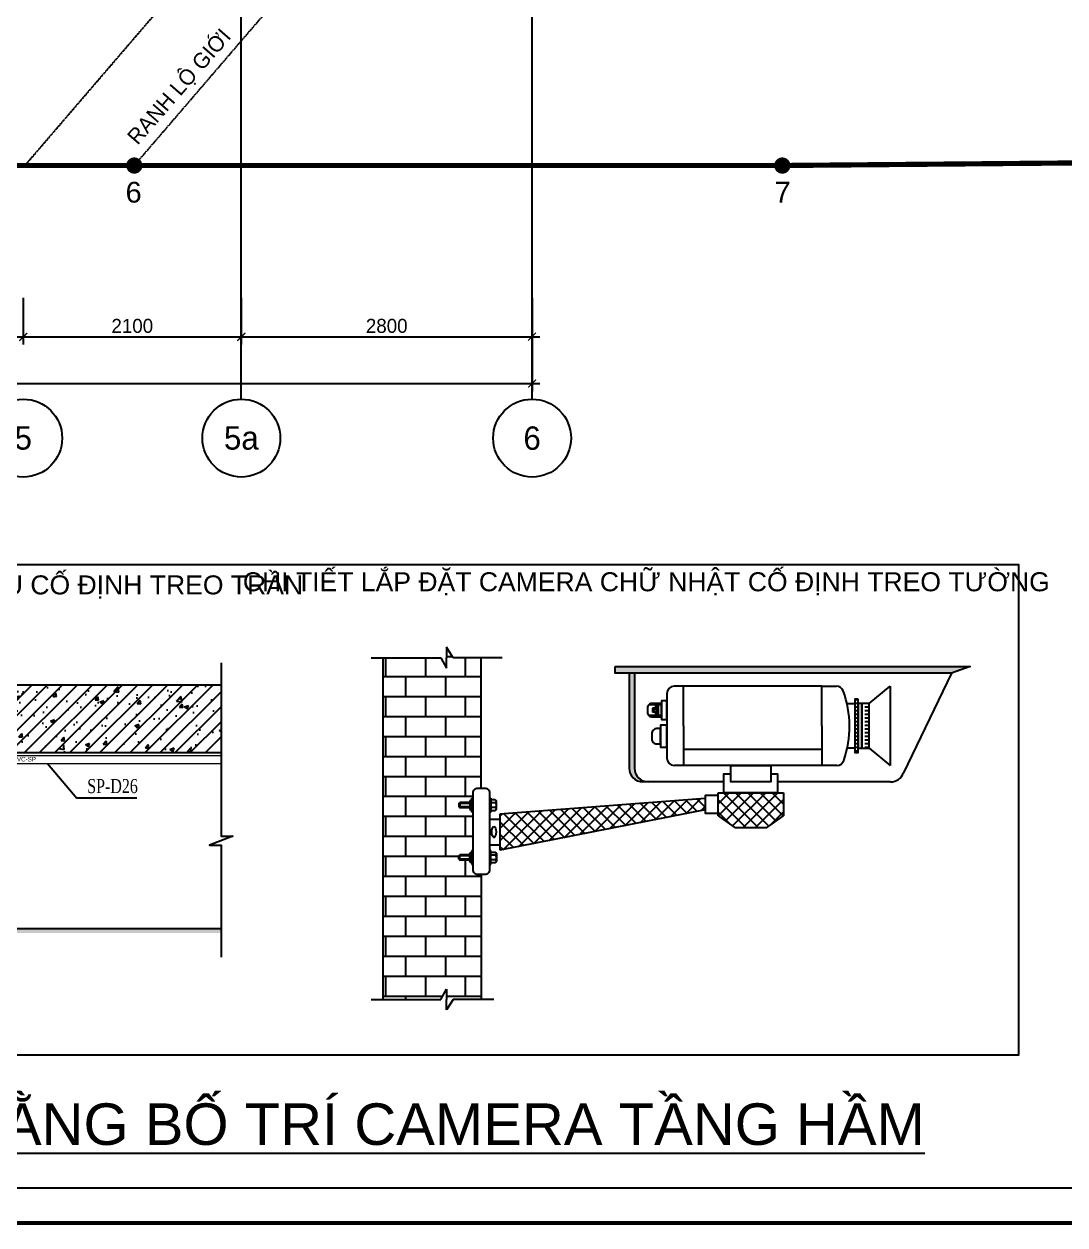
# Model space of a CAD drawing. Header units: inches. Extents: x 1721084 to 1854744, y 225101 to 488646.
# Drawn here: x 1791358 to 1801381, y 382807 to 394374 of the extents above; entities that cross this region are included whole.
import ezdxf
from ezdxf.enums import TextEntityAlignment as Align
from ezdxf.xclip import XClip

# ---------------------------------------------------------------- set-up
doc = ezdxf.new("R2010")
doc.units = ezdxf.units.IN
doc.header["$MEASUREMENT"] = 0
doc.header["$XCLIPFRAME"] = 0
for name, pattern in [('X-PL-BASE$0$X-GRID-BASE$0$CENTER2', [1.125, 0.75, -0.125, 0.125, -0.125]), ('X-PL-BASE$0$X-PL-BASE$0$DASHDOTX2', [2, 1, -0.5, 0, -0.5]), ('X-PL-BASE$0$X-PL-BASE$0$DASHED', [0.75, 0.5, -0.25]), ('X-PL-BASE$0$X-PL-BASE$0$DASHEDX2', [1.5, 1, -0.5])]:
    doc.linetypes.add(name, pattern=pattern)
for name, color, linetype in [('3', 50, 'Continuous'), ('A-ANNO-DIM 100', 252, 'Continuous'), ('CAMERA', 2, 'Continuous'), ('KT', 1, 'Continuous'), ('LINE', 1, 'Continuous'), ('PCCC', 11, 'Continuous'), ('TEXT', 9, 'Continuous'), ('VALVE', 1, 'Continuous'), ('X-PL-BASE$0$X-GRID-BASE$0$A-ANNO-DIM 75', 250, 'Continuous'), ('X-PL-BASE$0$X-GRID-BASE$0$A-GRID', 250, 'X-PL-BASE$0$X-GRID-BASE$0$CENTER2'), ('X-PL-BASE$0$X-GRID-BASE$0$A-GRID-SYMB', 250, 'Continuous'), ('X-PL-BASE$0$X-PL-BASE$0$A-ANNO-RNAM', 250, 'Continuous'), ('X-PL-BASE$0$X-PL-BASE$0$A-FLOR-VOID', 250, 'X-PL-BASE$0$X-PL-BASE$0$DASHEDX2'), ('X-PL-BASE$0$X-PL-BASE$0$A-XREF', 250, 'Continuous'), ('X-PL-BASE$0$X-PL-BASE$0$B-RanhHienTrang', 250, 'Continuous')]:
    doc.layers.add(name, color=color, linetype=linetype)
doc.layers.add('Dim', color=7, linetype='Continuous', lineweight=15)
doc.layers.add('X-PL-BASE$0$X-PL-BASE$0$B-SoHieuDiem', color=250, linetype='Continuous', plot=False)
doc.layers.add('X-PL-BASE$0$X-PL-BASE$0$B-SoHieuDiem1', color=250, linetype='Continuous', plot=False)
doc.styles.add('1', font='vhavan.ttf')
doc.styles.add('ARIAL', font='arial.ttf')
doc.styles.add('AVANH', font='vhavan.ttf')
doc.styles.add('CH', font='vntimeh.shx', dxfattribs={"width": 0.75})
doc.styles.add('X-PL-BASE$0$X-GRID-BASE$0$HDUNGARC', font='vn_vni.shx')
doc.styles.add('X-PL-BASE$0$X-GRID-BASE$0$SYMBTEXT', font='VAVON_.TTF')
doc.styles.add('X-PL-BASE$0$X-PL-BASE$0$SYMBTEXT', font='VAVON_.TTF')
doc.styles.add('X-PL-BASE$0$X-PL-BASE$0$VHELVEB', font='VHELVEB0.TTF')
doc.dimstyles.new('X-PL-BASE$0$X-GRID-BASE$0$DIM-75', dxfattribs={"dimscale": 75, "dimtxt": 1.8, "dimasz": 1, "dimexe": 1, "dimexo": 1, "dimgap": 0.5, "dimtad": 1, "dimdec": 0, "dimzin": 0, "dimdsep": 46, "dimtxsty": 'X-PL-BASE$0$X-GRID-BASE$0$HDUNGARC', "dimblk": 'X-PL-BASE$0$X-GRID-BASE$0$_ArchTick', "dimcen": 2, "dimdle": 1, "dimclrd": 256, "dimclre": 9, "dimclrt": 3, "dimadec": 0, "dimazin": 0, "dimtfac": 1, "dimtdec": 0, "dimtix": 1, "dimtmove": 2, "dimatfit": 2, "dimfxl": 1, "dimtolj": 1, "dimtzin": 0, "dimarcsym": 2})
pattern_1 = [(180, (-229870.806, 102884.97), (0, 35.370388), [169.77786, -21.222233, 3.53704, -21.222233, 3.53704, -21.222233])]

# ---------------------------------------------------------------- blocks, each defined once
blk = doc.blocks.new('X-PL-BASE$0$X-GRID-BASE$0$_ArchTick')
at = {"color": 0, "linetype": 'ByBlock', "const_width": 0.15}
blk.add_lwpolyline([(-0.5, -0.48), (0.5, 0.52)], dxfattribs=at)
blk = doc.blocks.new('*D173')
at = {"layer": 'Defpoints', "color": 0, "transparency": 16777216}
for p in [(20700, -4200), (22800, -4200), (22800, -4650)]:
    blk.add_point(p, dxfattribs=at)
at = {"layer": 'X-PL-BASE$0$X-GRID-BASE$0$A-ANNO-DIM 75', "color": 9, "lineweight": -2, "transparency": 16777216}
for p, q in [((20700, -4275), (20700, -4725)), ((22800, -4275), (22800, -4725))]:
    blk.add_line(p, q, dxfattribs=at)
at = {"layer": 'X-PL-BASE$0$X-GRID-BASE$0$A-ANNO-DIM 75', "lineweight": -2, "transparency": 16777216}
blk.add_line((20625, -4650), (22875, -4650), dxfattribs=at)
at = {"layer": 'X-PL-BASE$0$X-GRID-BASE$0$A-ANNO-DIM 75', "lineweight": -2, "transparency": 16777216, "xscale": 75, "yscale": 75, "zscale": 75, "rotation": 180}
blk.add_blockref('X-PL-BASE$0$X-GRID-BASE$0$_ArchTick', (20700, -4650), dxfattribs=at)
at = {"layer": 'X-PL-BASE$0$X-GRID-BASE$0$A-ANNO-DIM 75', "lineweight": -2, "transparency": 16777216, "xscale": 75, "yscale": 75, "zscale": 75}
blk.add_blockref('X-PL-BASE$0$X-GRID-BASE$0$_ArchTick', (22800, -4650), dxfattribs=at)
at = {"layer": 'X-PL-BASE$0$X-GRID-BASE$0$A-ANNO-DIM 75', "color": 3, "transparency": 16777216, "insert": (21750, -4545), "char_height": 135, "attachment_point": 5, "style": 'X-PL-BASE$0$X-GRID-BASE$0$HDUNGARC'}
blk.add_mtext('\\A1;2100', dxfattribs=at)
blk = doc.blocks.new('*D174')
at = {"layer": 'Defpoints', "color": 0, "transparency": 16777216}
for p in [(0, -4200), (25600, -4200), (25600, -5100)]:
    blk.add_point(p, dxfattribs=at)
at = {"layer": 'X-PL-BASE$0$X-GRID-BASE$0$A-ANNO-DIM 75', "color": 9, "lineweight": -2, "transparency": 16777216}
for p, q in [((0, -4275), (0, -5175)), ((25600, -4275), (25600, -5175))]:
    blk.add_line(p, q, dxfattribs=at)
at = {"layer": 'X-PL-BASE$0$X-GRID-BASE$0$A-ANNO-DIM 75', "lineweight": -2, "transparency": 16777216}
blk.add_line((-75, -5100), (25675, -5100), dxfattribs=at)
at = {"layer": 'X-PL-BASE$0$X-GRID-BASE$0$A-ANNO-DIM 75', "lineweight": -2, "transparency": 16777216, "xscale": 75, "yscale": 75, "zscale": 75, "rotation": 180}
blk.add_blockref('X-PL-BASE$0$X-GRID-BASE$0$_ArchTick', (0, -5100), dxfattribs=at)
at = {"layer": 'X-PL-BASE$0$X-GRID-BASE$0$A-ANNO-DIM 75', "lineweight": -2, "transparency": 16777216, "xscale": 75, "yscale": 75, "zscale": 75}
blk.add_blockref('X-PL-BASE$0$X-GRID-BASE$0$_ArchTick', (25600, -5100), dxfattribs=at)
at = {"layer": 'X-PL-BASE$0$X-GRID-BASE$0$A-ANNO-DIM 75', "color": 3, "transparency": 16777216, "insert": (12800, -4995), "char_height": 135, "attachment_point": 5, "style": 'X-PL-BASE$0$X-GRID-BASE$0$HDUNGARC'}
blk.add_mtext('\\A1;25600', dxfattribs=at)
blk = doc.blocks.new('X-PL-BASE$0$X-GRID-BASE$0$SYMB-GRID')
blk.add_circle((0, 0), 5)
at = {"color": 2, "style": 'X-PL-BASE$0$X-GRID-BASE$0$SYMBTEXT', "flags": 4}
blk.add_attdef('NUM', text='', height=3, dxfattribs=at).set_placement((0, 0), align=Align.MIDDLE)
blk = doc.blocks.new('*D184')
at = {"layer": 'Defpoints', "color": 0, "transparency": 16777216}
for p in [(22800, -4200), (25600, -4200), (25600, -4650)]:
    blk.add_point(p, dxfattribs=at)
at = {"layer": 'X-PL-BASE$0$X-GRID-BASE$0$A-ANNO-DIM 75', "color": 9, "lineweight": -2, "transparency": 16777216}
for p, q in [((22800, -4275), (22800, -4725)), ((25600, -4275), (25600, -4725))]:
    blk.add_line(p, q, dxfattribs=at)
at = {"layer": 'X-PL-BASE$0$X-GRID-BASE$0$A-ANNO-DIM 75', "lineweight": -2, "transparency": 16777216}
blk.add_line((22725, -4650), (25675, -4650), dxfattribs=at)
at = {"layer": 'X-PL-BASE$0$X-GRID-BASE$0$A-ANNO-DIM 75', "lineweight": -2, "transparency": 16777216, "xscale": 75, "yscale": 75, "zscale": 75, "rotation": 180}
blk.add_blockref('X-PL-BASE$0$X-GRID-BASE$0$_ArchTick', (22800, -4650), dxfattribs=at)
at = {"layer": 'X-PL-BASE$0$X-GRID-BASE$0$A-ANNO-DIM 75', "lineweight": -2, "transparency": 16777216, "xscale": 75, "yscale": 75, "zscale": 75}
blk.add_blockref('X-PL-BASE$0$X-GRID-BASE$0$_ArchTick', (25600, -4650), dxfattribs=at)
at = {"layer": 'X-PL-BASE$0$X-GRID-BASE$0$A-ANNO-DIM 75', "color": 3, "transparency": 16777216, "insert": (24200, -4545), "char_height": 135, "attachment_point": 5, "style": 'X-PL-BASE$0$X-GRID-BASE$0$HDUNGARC'}
blk.add_mtext('\\A1;2800', dxfattribs=at)
blk = doc.blocks.new('*D191')
at = {"layer": 'Defpoints', "color": 0, "transparency": 16777216}
for p in [(20100, -4200), (20700, -4200), (20700, -4650)]:
    blk.add_point(p, dxfattribs=at)
at = {"layer": 'X-PL-BASE$0$X-GRID-BASE$0$A-ANNO-DIM 75', "color": 9, "lineweight": -2, "transparency": 16777216}
for p, q in [((20100, -4275), (20100, -4725)), ((20700, -4275), (20700, -4725))]:
    blk.add_line(p, q, dxfattribs=at)
at = {"layer": 'X-PL-BASE$0$X-GRID-BASE$0$A-ANNO-DIM 75', "lineweight": -2, "transparency": 16777216}
blk.add_line((20025, -4650), (20775, -4650), dxfattribs=at)
at = {"layer": 'X-PL-BASE$0$X-GRID-BASE$0$A-ANNO-DIM 75', "lineweight": -2, "transparency": 16777216, "xscale": 75, "yscale": 75, "zscale": 75, "rotation": 180}
blk.add_blockref('X-PL-BASE$0$X-GRID-BASE$0$_ArchTick', (20100, -4650), dxfattribs=at)
at = {"layer": 'X-PL-BASE$0$X-GRID-BASE$0$A-ANNO-DIM 75', "lineweight": -2, "transparency": 16777216, "xscale": 75, "yscale": 75, "zscale": 75}
blk.add_blockref('X-PL-BASE$0$X-GRID-BASE$0$_ArchTick', (20700, -4650), dxfattribs=at)
at = {"layer": 'X-PL-BASE$0$X-GRID-BASE$0$A-ANNO-DIM 75', "color": 3, "transparency": 16777216, "insert": (20400, -4545), "char_height": 135, "attachment_point": 5, "style": 'X-PL-BASE$0$X-GRID-BASE$0$HDUNGARC'}
blk.add_mtext('\\A1;600', dxfattribs=at)
blk = doc.blocks.new('X-PL-BASE$0$X-PL-BASE$0$RANH DAT')
at = {"color": 4, "linetype": 'X-PL-BASE$0$X-PL-BASE$0$DASHED', "ltscale": 7}
blk.add_line((-17867, -102), (-5126, 14735), dxfattribs=at)
at = {"color": 20, "linetype": 'X-PL-BASE$0$X-PL-BASE$0$DASHDOTX2', "ltscale": 4, "const_width": 50}
blk.add_lwpolyline([(-11627, -102), (-11627, -102), (0, 0), (992, 14374), (-5111, 14734), (-10634, 15060), (-41580, 16886), (-41828, -102), (-17867, -102), (-11627, -102)], dxfattribs=at)
at = {"layer": 'X-PL-BASE$0$X-PL-BASE$0$B-SoHieuDiem1', "const_width": 78.4}
for points in [[(-17906, -100, 1), (-17828, -105, 1)], [(-11666, -100, 1), (-11588, -105, 1)]]:
    blk.add_lwpolyline(points, format="xyb", close=True, dxfattribs=at)
at = {"layer": 'X-PL-BASE$0$X-PL-BASE$0$A-ANNO-RNAM', "insert": (-17424, 649), "char_height": 150, "width": 5649.76, "attachment_point": 5, "rotation": 49, "style": 'X-PL-BASE$0$X-PL-BASE$0$SYMBTEXT'}
blk.add_mtext('RANH LOÄ GIÔÙI', dxfattribs=at)
at = {"layer": 'X-PL-BASE$0$X-PL-BASE$0$B-SoHieuDiem', "style": 'X-PL-BASE$0$X-PL-BASE$0$VHELVEB'}
for s, p in [('6', (-17951, -459)), ('7', (-11702, -459))]:
    blk.add_text(s, height=200, dxfattribs=at).set_placement(p)
blk = doc.blocks.new('I.A.M TITLEBLOCK - A2 -H')
at = {"const_width": 0.5}
blk.add_lwpolyline([(5, 3), (592, 3), (590, 417), (5, 417)], close=True, dxfattribs=at)
blk = doc.blocks.new('CTLD CAMERA')
at = {"layer": 'CAMERA'}
h = blk.add_hatch(dxfattribs=at)
h.set_pattern_fill('ACAD_ISO05W100', color=8, scale=7.074078, style=0)
h.set_pattern_definition(pattern_1)
h.paths.add_polyline_path([(-285662.5, 101001.1), (-285696.7, 101001.1), (-285696.7, 100489.5), (-285662.5, 100489.5)])
h = blk.add_hatch(dxfattribs=at)
h.set_pattern_fill('ACAD_ISO05W100', color=8, scale=7.074078, style=0)
h.set_pattern_definition(pattern_1)
h.paths.add_polyline_path([(-285627.4, 100961.5), (-285559.2, 100961.5), (-285559.2, 100529.1), (-285627.4, 100529.1)])
at = {"layer": 'Dim'}
h = blk.add_hatch(color=11, dxfattribs=at)
h.paths.add_polyline_path([(-295314.4, 98793.4), (-297214, 98793.4), (-297214, 98750.7), (-295317.4, 98750.7)])
edge = h.paths.add_edge_path()
edge.add_line((-294417.4, 98793.4), (-294885.3, 98793.4))
edge.add_spline(control_points=[(-294885.3, 98793.4), (-294886, 98780.3), (-294881.9, 98765.5), (-294877.9, 98750.7)], knot_values=[2680.1605807, 2680.1605807, 2680.1605807, 2680.1605807, 2821.4574972, 2821.4574972, 2821.4574972, 2821.4574972], degree=3, periodic=0)
edge.add_line((-294877.9, 98750.7), (-294420.5, 98750.7))
edge.add_line((-294420.5, 98750.7), (-294417.4, 98793.4))
edge = h.paths.add_edge_path()
edge.add_line((-294987.4, 98793.4), (-295298.4, 98793.4))
edge.add_line((-295298.4, 98793.4), (-295295.4, 98750.7))
edge.add_line((-295295.4, 98750.7), (-294980, 98750.7))
edge.add_spline(control_points=[(-294980, 98750.7), (-294984, 98765.5), (-294988, 98780.3), (-294987.4, 98793.4)], knot_values=[2680.1605807, 2680.1605807, 2680.1605807, 2680.1605807, 2821.4574972, 2821.4574972, 2821.4574972, 2821.4574972], degree=3, periodic=0)
h.paths.add_polyline_path([(-291797.8, 98793.4), (-294401.5, 98793.4), (-294398.5, 98750.7), (-291797.8, 98750.7)])
at = {"layer": 'LINE'}
h = blk.add_hatch(dxfattribs=at)
h.set_pattern_fill('BRICK', color=25, scale=769.291327, style=0)
h.set_pattern_definition([(0, (-346097.02, 102297.6), (0, 192.3228), []), (90, (-346097.02, 102297.6), (-384.6457, 2e-14), [192.3228, -192.3228]), (90, (-345904.7, 102297.6), (-384.6457, 2e-14), [-192.3228, 192.3228])])
h.paths.add_polyline_path([(-290238.7, 98109), (-289682.9, 98109), (-289626.3, 98209.8), (-289626.3, 98109), (-289626.3, 98008.2), (-289562.4, 98109), (-289292.5, 98109), (-289292.5, 99313.4), (-289327.2, 99313.4, -0.4142136), (-289371.6, 99357.8), (-289371.6, 99408.1), (-289383.3, 99408.1), (-289383.3, 99426.5), (-289388.6, 99426.5, -0.4181193), (-289402.2, 99439.9), (-289402.2, 99450.9), (-289499.6, 99450.9), (-289508.3, 99459.6), (-289508.3, 99494.2), (-289499.6, 99502.8), (-289402.2, 99502.8), (-289402.2, 99513.8, -0.4180138), (-289388.6, 99527.2), (-289383.3, 99527.2), (-289383.3, 99545.7), (-289371.6, 99545.7), (-289371.6, 99912.2), (-289383.3, 99912.2), (-289383.3, 99930.6), (-289388.6, 99930.6, -0.4181014), (-289402.2, 99944.1), (-289402.2, 99955), (-289499.6, 99955), (-289508.3, 99963.7), (-289508.3, 99998.3), (-289499.6, 100007), (-289402.2, 100007), (-289402.2, 100017.9, -0.4180138), (-289388.6, 100031.3), (-289383.3, 100031.3), (-289383.3, 100049.8), (-289371.6, 100049.8), (-289371.6, 100100.1, -0.4142136), (-289327.2, 100144.5), (-289292.5, 100144.5), (-289292.5, 101400.4), (-289562.4, 101400.4), (-289626.3, 101501.2), (-289626.3, 101400.4), (-289626.3, 101299.6), (-289682.9, 101400.4), (-290238.7, 101400.4)])
h = blk.add_hatch(color=72, dxfattribs=at)
h.set_gradient(color1=(83, 217, 38), one_color=1, tint=1)
h.paths.add_polyline_path([(-288003.1, 101317.2), (-288003.1, 101251.8), (-284766.5, 101251.8), (-284585.9, 101317.2)])
h.paths.add_polyline_path([(-287817.5, 101251.8), (-287869, 101251.8), (-287869, 100338.3, 0.4142136), (-287735.9, 100205.1), (-287684.4, 100205.1, -0.4142136), (-287817.5, 100338.3)])
h = blk.add_hatch(dxfattribs=at)
h.set_pattern_fill('AR-CONC', color=25, scale=56.587295, style=0)
h.set_pattern_definition([(50, (-409762.43, 108117.12), (405.8781, -35.5097), [42.4405, -466.8452]), (355, (-409762.43, 108117.1), (-78.5156, 425.6452), [33.9524, -373.4761]), (100.4514, (-409728.6, 108114.16), (327.3628, 390.1352), [36.0688, -396.7574]), (46.1842, (-409762.43, 108230.3), (603.9228, -93.6627), [63.6607, -700.2678]), (96.6356, (-409712.1, 108222.5), (528.9003, 551.227), [54.1033, -595.136]), (351.1842, (-409762.4, 108230.3), (528.9, 551.2274), [50.9286, -560.2142]), (21, (-409705.84, 108202), (337.7736, -227.8311), [42.4405, -466.8452]), (326, (-409705.84, 108202), (137.6856, 410.3428), [33.9524, -373.4761]), (71.4514, (-409677.7, 108183), (475.4593, 182.5113), [36.0688, -396.7574]), (37.5, (-409762.43, 108117.12), (6.88093, 188.37563), [0, -368.94916, 0, -379.13487, 0, -374.89083]), (7.5, (-409762.43, 108117.12), (148.86393, 223.18692), [0, -216.16347, 0, -360.46107, 0, -142.8829]), (327.5, (-409888.62, 108117.12), (302.07568, -12.7632), [0, -141.46824, 0, -441.3809, 0, -585.6785]), (317.5, (-409945.2, 108117.12), (330.0093, 56.6467), [0, -183.9087, 0, -293.1222, 0, -415.9166])])
h.paths.add_polyline_path([(-291797.8, 100483.3), (-291797.8, 101140.8), (-297214, 101140.8), (-297214, 100483.3)])
h = blk.add_hatch(dxfattribs=at)
h.set_pattern_fill('ANSI31', color=8, scale=820.515774, style=0)
h.set_pattern_definition([(45, (-409762.43, 108117.12), (-72.52403, 72.52403), [])])
h.paths.add_polyline_path([(-297214, 101140.8), (-297214, 100483.3), (-291797.8, 100483.3), (-291797.8, 101140.8)])
h = blk.add_hatch(dxfattribs=at)
h.set_pattern_fill('NET', color=25, scale=665.73288, angle=45, style=0)
h.set_pattern_definition([(45, (-339294.86, 102141.67), (-58.84303, 58.84303), []), (135, (-339294.86, 102141.67), (-58.84303, -58.84303), [])])
h.paths.add_polyline_path([(-287011.9, 100100.1), (-287011.9, 99878.9), (-286847.7, 99762.7), (-286547.4, 99762.7), (-286383.2, 99878.9), (-286383.2, 100100.1)])
h = blk.add_hatch(dxfattribs=at)
h.set_pattern_fill('NET', color=25, scale=665.73288, angle=45, style=0)
h.set_pattern_definition([(45, (-459775.52, 106505.98), (-58.84303, 58.84303), []), (135, (-459775.52, 106505.98), (-58.84303, -58.84303), [])])
h.paths.add_polyline_path([(-289113.2, 99895.7), (-289113.2, 99546), (-287137.3, 99934.9), (-287137.3, 100044.1)])
at = {"color": 7}
for p, q in [((-289383.3, 99912.2), (-289383.3, 100049.8)), ((-289383.3, 100049.8), (-289371.6, 100049.8)), ((-289213.4, 100049.8), (-289201.7, 100049.8)), ((-289201.7, 100049.8), (-289201.7, 99912.2)), ((-289508.3, 99998.3), (-289499.6, 100007)), ((-289508.3, 99998.3), (-289508.3, 99963.7)), ((-289508.3, 99963.7), (-289499.6, 99955)), ((-289402.2, 100007), (-289499.6, 100007)), ((-289402.2, 99955), (-289499.6, 99955)), ((-289371.6, 99912.2), (-289383.3, 99912.2)), ((-289201.7, 99912.2), (-289213.4, 99912.2)), ((-289508.3, 99494.2), (-289499.6, 99502.8)), ((-289508.3, 99459.6), (-289508.3, 99494.2)), ((-289402.2, 99502.8), (-289499.6, 99502.8)), ((-289383.3, 99545.7), (-289383.3, 99408.1)), ((-289371.6, 99545.7), (-289383.3, 99545.7)), ((-289201.7, 99545.7), (-289213.4, 99545.7)), ((-289201.7, 99408.1), (-289201.7, 99545.7)), ((-289508.3, 99459.6), (-289499.6, 99450.9)), ((-289402.2, 99450.9), (-289499.6, 99450.9)), ((-289383.3, 99408.1), (-289371.6, 99408.1)), ((-289213.4, 99408.1), (-289201.7, 99408.1))]:
    blk.add_line(p, q, dxfattribs=at)
for p, q in [((-289402.2, 99998.3), (-289508.3, 99998.3)), ((-289402.2, 99963.7), (-289508.3, 99963.7)), ((-289499.6, 100007), (-289499.6, 99955)), ((-289402.2, 99494.2), (-289508.3, 99494.2)), ((-289499.6, 99450.9), (-289499.6, 99502.8)), ((-289402.2, 99459.6), (-289508.3, 99459.6))]:
    blk.add_line(p, q)
at = {"layer": '3'}
blk.add_line((-294885.3, 98793.4), (-291797.8, 98793.4), dxfattribs=at)
at = {"layer": 'Dim'}
for p, q in [((-297214, 100460.5), (-291797.8, 100460.5)), ((-294877.9, 100382.9), (-291797.8, 100382.9))]:
    blk.add_line(p, q, dxfattribs=at)
at = {"layer": 'LINE', "color": 7}
for p, q in [((-289562.4, 101400.4), (-289626.3, 101501.2)), ((-289626.3, 101501.2), (-289626.3, 101400.4)), ((-290353.2, 101400.4), (-289682.9, 101400.4)), ((-290238.7, 98109), (-290238.7, 101400.4)), ((-289682.9, 101400.4), (-289626.3, 101299.6)), ((-289626.3, 101299.6), (-289626.3, 101400.4)), ((-289092.9, 101400.4), (-289562.4, 101400.4)), ((-289292.5, 100144.5), (-289292.5, 101400.4)), ((-297214, 101140.8), (-291797.8, 101140.8)), ((-291797.8, 100483.3), (-297214, 100483.3)), ((-287011.9, 99878.9), (-287011.9, 100100.1)), ((-287011.9, 100100.1), (-286383.2, 100100.1)), ((-286383.2, 100100.1), (-286383.2, 99878.9)), ((-287137.3, 100044.1), (-289113.2, 99895.7)), ((-287137.3, 99934.9), (-289113.2, 99546)), ((-289113.2, 99843.7), (-289213.4, 99843.7)), ((-289113.2, 99895.7), (-289113.2, 99546)), ((-287011.9, 99878.9), (-286847.7, 99762.7)), ((-286547.4, 99762.7), (-286383.2, 99878.9)), ((-286547.4, 99762.7), (-286847.7, 99762.7)), ((-289113.2, 99597.1), (-289213.4, 99597.1)), ((-289292.5, 99313.4), (-289292.5, 98109)), ((-289682.9, 98109), (-289626.3, 98209.8)), ((-289626.3, 98209.8), (-289626.3, 98109)), ((-290353.2, 98109), (-289682.9, 98109)), ((-289626.3, 98008.2), (-289626.3, 98109)), ((-289562.4, 98109), (-289626.3, 98008.2)), ((-289173.4, 98109), (-289562.4, 98109))]:
    blk.add_line(p, q, dxfattribs=at)
at = {"layer": 'LINE'}
for p, q in [((-287869, 101251.8), (-287869, 100338.3)), ((-287817.5, 101251.8), (-287817.5, 100338.3)), ((-284766.5, 101251.8), (-285227.5, 100292.5)), ((-286012.5, 101126.7), (-287435.6, 101126.7)), ((-287346.8, 100745.3), (-287346.8, 101126.7)), ((-286012.5, 100745.3), (-286012.5, 101126.7)), ((-286012.5, 101126.7), (-285873.8, 101126.7)), ((-285559.2, 100961.5), (-285355.7, 101126.7)), ((-285355.7, 101126.7), (-285355.7, 100363.9)), ((-287506.4, 101056), (-287506.4, 100424.9)), ((-287346.8, 100745.3), (-287346.8, 100363.9)), ((-286012.5, 100745.3), (-286012.5, 100363.9)), ((-286012.5, 100517.8), (-287346.8, 100517.8)), ((-285559.2, 100529.1), (-285355.7, 100363.9)), ((-286012.5, 100363.9), (-287435.6, 100363.9)), ((-285869.7, 100363.9), (-286012.5, 100363.9)), ((-286955.8, 100205.1), (-287735.9, 100205.1)), ((-285352.6, 100205.1), (-286439.3, 100205.1)), ((-289213.4, 99841.4), (-289213.4, 99584.8))]:
    blk.add_line(p, q, dxfattribs=at)
at = {"layer": 'LINE', "color": 8}
for p, q in [((-287616.4, 100947.4), (-287680.5, 100947.4)), ((-287616.4, 100959.9), (-287616.4, 100914.1)), ((-287616.4, 100877.6), (-287616.4, 100832.4)), ((-287597.5, 100959.9), (-287597.5, 100914.1)), ((-287597.5, 100877.6), (-287597.5, 100832.4)), ((-287588.3, 100959.9), (-287588.3, 100832.4)), ((-287558.9, 100947.4), (-287588.3, 100947.4)), ((-287616.4, 100844.9), (-287680.5, 100844.9)), ((-287558.9, 100844.9), (-287588.3, 100844.9))]:
    blk.add_line(p, q, dxfattribs=at)
at = {"layer": 'LINE', "color": 37}
for p in [(-293469.1, 100382.9), (-292610.8, 100047.9)]:
    blk.add_line(p, (-293187.8, 100047.9), dxfattribs=at)
at = {"layer": 'LINE', "color": 7}
for points in [[(-291797.8, 101351.6), (-291797.8, 99681.4), (-291684.4, 99681.4), (-291911.1, 99596.2), (-291797.8, 99596.2), (-291797.8, 98517.7)], [(-286504.8, 100282.3), (-286439.3, 100282.3), (-286439.3, 100100.1), (-286955.8, 100100.1), (-286955.8, 100282.3), (-286890.2, 100282.3)]]:
    blk.add_lwpolyline(points, dxfattribs=at)
at = {"layer": 'LINE'}
for points in [[(-288003.1, 101317.2), (-284585.9, 101317.2), (-284766.5, 101251.8), (-288003.1, 101251.8)], [(-287506.4, 100987.1), (-287558.9, 100987.1), (-287558.9, 100805.2), (-287506.4, 100805.2)], [(-285662.5, 101001.1), (-285696.7, 101001.1), (-285696.7, 100489.5), (-285662.5, 100489.5)], [(-285627.4, 100961.5), (-285662.5, 100961.5), (-285662.5, 100529.1), (-285627.4, 100529.1)], [(-285559.2, 100961.5), (-285627.4, 100961.5), (-285627.4, 100529.1), (-285559.2, 100529.1)], [(-287506.4, 100749.8), (-287567.1, 100749.8), (-287567.1, 100539.6), (-287506.4, 100539.6)], [(-286890.2, 100363.9), (-286504.8, 100363.9), (-286504.8, 100205.1), (-286890.2, 100205.1)]]:
    blk.add_lwpolyline(points, close=True, dxfattribs=at)
for points in [[(-287558.9, 100959.9), (-287650.4, 100959.9, 0.4142136), (-287692.9, 100917.5), (-287692.9, 100874.9, 0.4142136), (-287650.4, 100832.4), (-287558.9, 100832.4)], [(-287567.1, 100718.4), (-287602.1, 100718.4, 0.4142136), (-287651.1, 100669.3), (-287651.1, 100620.1, 0.4142136), (-287602.1, 100571.1), (-287567.1, 100571.1)]]:
    blk.add_lwpolyline(points, format="xyb", close=True, dxfattribs=at)
at = {"layer": 'LINE', "color": 8}
blk.add_lwpolyline([(-287592.5, 100914.1), (-287640.3, 100914.1, 0.4142136), (-287644.5, 100909.9), (-287644.5, 100882.5, 0.4142136), (-287640.3, 100878.2), (-287592.5, 100878.2, 0.4142136), (-287588.3, 100882.5), (-287588.3, 100909.9, 0.4142136)], format="xyb", close=True, dxfattribs=at)
blk.add_lwpolyline([(-287600.3, 100906.9), (-287632.1, 100906.9), (-287632.1, 100885.2), (-287600.3, 100885.2)], close=True, dxfattribs=at)
at = {"layer": 'LINE'}
blk.add_lwpolyline([(-285771.1, 100961.5), (-285696.7, 100961.5), (-285696.7, 100529.1), (-285771.1, 100529.1)], dxfattribs=at)
at = {"layer": 'LINE', "color": 7}
blk.add_lwpolyline([(-289327.2, 100144.5), (-289257.8, 100144.5, -0.4142136), (-289213.4, 100100.1), (-289213.4, 99357.8, -0.4142136), (-289257.8, 99313.4), (-289327.2, 99313.4, -0.4142136), (-289371.6, 99357.8), (-289371.6, 100100.1, -0.4142136)], format="xyb", close=True, dxfattribs=at)
blk.add_lwpolyline([(-287011.9, 100074.8), (-287137.3, 100074.8), (-287137.3, 99904.3), (-287011.9, 99904.3)], close=True, dxfattribs=at)
at = {"layer": 'LINE'}
for centre, radius, start, end in [((-287435.6, 101056), 70.7, 90, 180), ((-285873.8, 101056), 70.7, 20.40453, 90), ((-286723.8, 100739.8), 977.7, 340.33996, 20.40453), ((-287435.6, 100434.6), 70.7, 180, 270), ((-285869.7, 100434.6), 70.7, 270, 340.33996), ((-287735.9, 100338.3), 133.1, 180, 270), ((-287684.4, 100338.3), 133.1, 180, 270), ((-285352.6, 100338.3), 133.1, 270, 339.89851)]:
    blk.add_arc(centre, radius, start, end, dxfattribs=at)
at = {"layer": 'LINE', "color": 7}
blk.add_ellipse((-289170.7, 99723), major_axis=(0, 52.3), ratio=0.4065906, dxfattribs=at)
at = {"layer": 'PCCC'}
blk.add_lwpolyline([(-298318.9, 102298.4), (-284121.2, 102298.4), (-284121.2, 97572.2), (-298318.9, 97572.2)], close=True, dxfattribs=at)
at = {"layer": 'VALVE', "color": 7}
for p, q in [((-289402.2, 100017.9), (-289402.2, 99944.1)), ((-289383.3, 100031.3), (-289388.9, 100031.3)), ((-289383.3, 99930.6), (-289383.3, 100031.3)), ((-289159.7, 100031.3), (-289201.7, 100031.3)), ((-289146.5, 99944.1), (-289146.5, 100017.9)), ((-289388.9, 99930.6), (-289383.3, 99930.6)), ((-289201.7, 99930.6), (-289159.7, 99930.6)), ((-289402.2, 99439.9), (-289402.2, 99513.8)), ((-289388.9, 99527.2), (-289383.3, 99527.2)), ((-289383.3, 99527.2), (-289383.3, 99426.5)), ((-289201.7, 99527.2), (-289159.7, 99527.2)), ((-289146.5, 99513.8), (-289146.5, 99439.9)), ((-289383.3, 99426.5), (-289388.9, 99426.5)), ((-289159.7, 99426.5), (-289201.7, 99426.5))]:
    blk.add_line(p, q, dxfattribs=at)
for points in [[(-289388.9, 100004.5), (-289383.3, 100004.5)], [(-289388.9, 99957.5), (-289383.3, 99957.5)], [(-289159.7, 100004.5), (-289201.7, 100004.5)], [(-289159.7, 99957.5), (-289201.7, 99957.5)], [(-289388.9, 99500.4), (-289383.3, 99500.4)], [(-289159.7, 99500.4), (-289201.7, 99500.4)], [(-289388.9, 99453.4), (-289383.3, 99453.4)], [(-289159.7, 99453.4), (-289201.7, 99453.4)]]:
    blk.add_lwpolyline(points, dxfattribs=at)
for centre, radius, start, end in [((-289388.8, 100017.9), 13.4, 90.7424, 269.2576), ((-289374.8, 99981), 27.4, 121.0064, 238.9936), ((-289388.8, 99944.1), 13.4, 90.7424, 269.2576), ((-289159.9, 100017.9), 13.4, 270.7424, 89.2576), ((-289173.9, 99981), 27.4, 301.0064, 58.9936), ((-289159.9, 99944.1), 13.4, 270.7424, 89.2576), ((-289388.8, 99513.8), 13.4, 90.7424, 269.2576), ((-289374.8, 99476.9), 27.4, 121.0064, 238.9936), ((-289159.9, 99513.8), 13.4, 270.7424, 89.2576), ((-289173.9, 99476.9), 27.4, 301.0064, 58.9936), ((-289388.8, 99439.9), 13.4, 90.7424, 269.2576), ((-289159.9, 99439.9), 13.4, 270.7424, 89.2576)]:
    blk.add_arc(centre, radius, start, end, dxfattribs=at)
at = {"layer": 'KT', "linetype": 'ByBlock', "char_height": 182.982, "attachment_point": 5, "style": '1'}
for s, insert in [('{\\f.VnHelvetInsH|b0|i0|c0|p34;CHI TIÕT L¾P §ÆT CAMERA B¸N CÇU Cè §ÞNH TREO TRÇN}', (-294643.5, 102082)), ('{\\f.VnHelvetInsH|b0|i0|c0|p34;CHI TIÕT L¾P §ÆT CAMERA CH÷ NHËT Cè §ÞNH TREO T¦êNG}', (-287703.4, 102112.2))]:
    blk.add_mtext(s, dxfattribs=dict(at, insert=insert))
at = {"layer": 'LINE', "color": 4, "style": 'CH', "width": 0.75}
blk.add_text('SP-D26', height=135.81, dxfattribs=at).set_placement((-292843.6, 100164.6), align=Align.MIDDLE)
at = {"layer": 'TEXT', "style": 'AVANH'}
blk.add_text('PVC-SP', height=43.16, dxfattribs=at).set_placement((-293692.2, 100423.3), align=Align.MIDDLE)
blk = doc.blocks.new('X-PL-BASE$0$X-GRID-BASE')
at = {"layer": 'X-PL-BASE$0$X-GRID-BASE$0$A-GRID', "ltscale": 8}
for p, q in [((25600, -5250), (25600, 15788.2)), ((22800, -5250), (22800, 4900))]:
    blk.add_line(p, q, dxfattribs=at)
at = {"layer": 'X-PL-BASE$0$X-GRID-BASE$0$A-GRID-SYMB'}
ref = blk.add_blockref('X-PL-BASE$0$X-GRID-BASE$0$SYMB-GRID', (20700, -5625), dxfattribs=dict(at, xscale=75, yscale=75, zscale=75))
ref.add_attrib('NUM', '5', dxfattribs={"layer": '0', "color": 2, "height": 225, "style": 'X-PL-BASE$0$X-GRID-BASE$0$SYMBTEXT'}).set_placement((20700, -5625), align=Align.MIDDLE)
ref = blk.add_blockref('X-PL-BASE$0$X-GRID-BASE$0$SYMB-GRID', (22800, -5625), dxfattribs=dict(at, xscale=75, yscale=75, zscale=75))
ref.add_attrib('NUM', '5a', dxfattribs={"layer": '0', "color": 2, "height": 225, "style": 'X-PL-BASE$0$X-GRID-BASE$0$SYMBTEXT'}).set_placement((22800, -5625), align=Align.MIDDLE)
ref = blk.add_blockref('X-PL-BASE$0$X-GRID-BASE$0$SYMB-GRID', (25600, -5625), dxfattribs=dict(at, xscale=75, yscale=75, zscale=75))
ref.add_attrib('NUM', '6', dxfattribs={"layer": '0', "color": 2, "height": 225, "style": 'X-PL-BASE$0$X-GRID-BASE$0$SYMBTEXT'}).set_placement((25600, -5625), align=Align.MIDDLE)
at = {"layer": 'X-PL-BASE$0$X-GRID-BASE$0$A-ANNO-DIM 75'}
for base, p1, p2, picture, middle in [((25600, -5100), (0, -4200), (25600, -4200), '*D174', (12800, -4995)), ((20700, -4650), (20100, -4200), (20700, -4200), '*D191', (20400, -4545)), ((22800, -4650), (20700, -4200), (22800, -4200), '*D173', (21750, -4545)), ((25600, -4650), (22800, -4200), (25600, -4200), '*D184', (24200, -4545))]:
    dim = blk.add_linear_dim(base=base, p1=p1, p2=p2, dimstyle='X-PL-BASE$0$X-GRID-BASE$0$DIM-75', dxfattribs=at)
    dim.commit()
    dim.dimension.update_dxf_attribs({"geometry": picture, "text_midpoint": middle})
blk = doc.blocks.new('X-PL-BASE')
at = {"layer": 'Defpoints', "color": 5}
blk.add_lwpolyline([(34696.3, -12850.4), (-4378.7, -12850.4), (-4378.7, 17749.6), (34696.3, 17749.6)], close=True, dxfattribs=at)
blk.add_lwpolyline([(34696.3, -12850.4), (-4378.7, -12850.4), (-4378.7, 17749.6), (34696.3, 17749.6)], close=True, dxfattribs=at)
at = {"layer": 'X-PL-BASE$0$X-PL-BASE$0$A-FLOR-VOID', "color": 8, "linetype": 'X-PL-BASE$0$X-PL-BASE$0$DASHEDX2', "ltscale": 1.5}
blk.add_line((33506.6, 11896.2), (20715.1, -3000), dxfattribs=at)
at = {"layer": 'X-PL-BASE$0$X-PL-BASE$0$A-XREF', "color": 250}
blk.add_blockref('X-PL-BASE$0$X-GRID-BASE', (0, 0), dxfattribs=at)
at = {"layer": 'X-PL-BASE$0$X-PL-BASE$0$B-RanhHienTrang'}
blk.add_blockref('X-PL-BASE$0$X-PL-BASE$0$RANH DAT', (39636.3, -2897.7), dxfattribs=at)

msp = doc.modelspace()

# ---------------------------------------------------------------- block references
ref = msp.add_blockref('X-PL-BASE', (1770650.4, 396010.6))
XClip(ref).set_block_clipping_path([(-4378.6785440141, -12850.407672127), (34696.321455986, 17749.592327873)])

# ---------------------------------------------------------------- next in the draw order: block references
at = {"layer": 'A-ANNO-DIM 100', "xscale": 75, "yscale": 75, "zscale": 75}
msp.add_blockref('I.A.M TITLEBLOCK - A2 -H', (1765633.5, 382601), dxfattribs=at)
at = {"layer": 'TEXT', "color": 6}
msp.add_blockref('CTLD CAMERA', (2085053.7, 286869.6), dxfattribs=at)

# ---------------------------------------------------------------- next in the draw order: texts
at = {"layer": 'TEXT', "color": 6, "style": 'ARIAL'}
msp.add_text('%%UMẶT BẰNG BỐ TRÍ CAMERA TẦNG HẦM', height=400, dxfattribs=at).set_placement((1789447.1, 383578.3))

doc.saveas('drawing.dxf')
